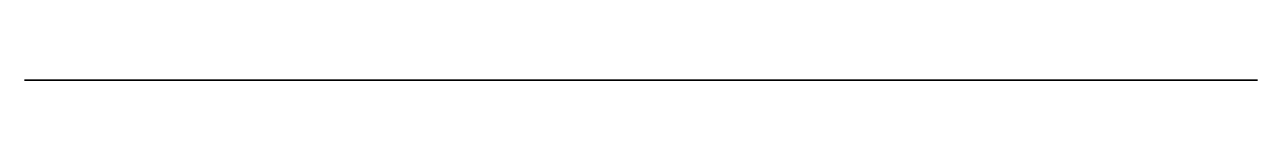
# Model space of a CAD drawing. Header units: centimetres. Extents: x -5 to 12.5, y 0 to 0.
import ezdxf

# ---------------------------------------------------------------- set-up
doc = ezdxf.new("R2010")
doc.units = ezdxf.units.CM
doc.header["$MEASUREMENT"] = 0
doc.layers.add('2_c0ntainer_INNER v1_Sketch1', color=7, linetype='Continuous')

msp = doc.modelspace()

# ---------------------------------------------------------------- linework, layer by layer
at = {"layer": '2_c0ntainer_INNER v1_Sketch1'}
for p, q in [((-5, 0, 7), (12.5, 0, 7)), ((12.5, 0, 6.65), (-5, 0, 6.65)), ((-5, 0, 6.65), (-5, 0, 7)), ((12.5, 0, 7), (12.5, 0, 6.65))]:
    msp.add_line(p, q, dxfattribs=at)
msp.add_point((0, 0), dxfattribs=at)

doc.saveas('drawing.dxf')
